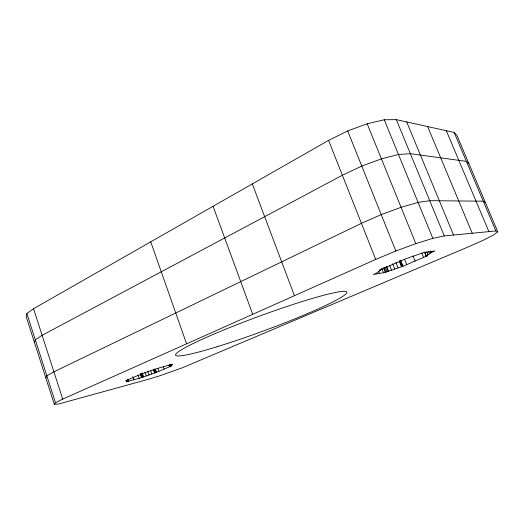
<?xml version="1.0" encoding="UTF-8"?>
<svg xmlns="http://www.w3.org/2000/svg" width="524" height="524" viewBox="0 0 524 524"><rect width="100%" height="100%" fill="white"/><g stroke="black" fill="none" stroke-linecap="round" stroke-linejoin="round"><path stroke-width="0.79" d="M26.868 313.555L26.2 316.712L54.319 404.364L58.649 404.004L148.528 379.232L158.864 376.088L182.326 367.789L469.275 246.477L483.351 240.202L493.208 235.145L497.8 231.85L456.921 135.362L454.17 132.461L396.321 119.636L384.243 119.773L367.173 123.769L347.681 130.941L328.568 140.399L33.529 308.715L26.868 313.555L55.511 402.74L54.319 404.364M34.473 342.5L35.298 339.788L42.11 335.301L342.375 175.245L361.783 166.088L381.42 158.864L398.469 154.488L410.364 153.689L466.412 161.385L468.928 163.704M45.837 377.928L46.872 375.832L53.907 371.837L361.436 223.335L381.243 214.611L401.076 207.308L418.1 202.402L429.739 200.685L483.266 201.19L485.447 202.696M169.429 364.73L169.959 366.256L170.903 365.47L170.379 365.189L172.52 364.265L165.276 366.191C154.593 369.066 144.12 372.839 133.941 377.162L125.812 380.706L127.954 380.123L127.312 380.817L128.164 380.974L127.64 379.428M426.064 255.922L431.462 252.476L434.907 250.989L423.962 252.489L405.013 259.039L379.428 270.188L381.092 269.912L376.579 273.07L373.324 274.484L385.337 272.388L402.969 266.264L427.486 255.712L426.064 255.922L424.532 252.142M55.511 402.74L62.71 399.111L375.728 259.413L395.843 251.009L415.827 243.653L432.831 238.348L444.267 235.918L495.868 230.96L497.8 231.85M128.164 380.974L126.133 381.858L141.519 377.653L156.473 372.381L171.905 365.739L169.959 366.256M454.17 132.461L495.868 230.96M446.317 130.718L488.892 231.628M427.623 126.579L472.235 233.226M406.69 121.935L453.542 235.027M396.321 119.636L444.267 235.918M384.243 119.773L432.831 238.348M430.846 250.976L431.462 252.476M430.145 251.625L430.754 253.118M428.691 251.684L429.601 253.911M426.798 251.821L428.029 254.854M424.754 252.116L426.287 255.889M421.761 252.889L423.589 257.389M367.173 123.769L415.827 243.653M412.997 255.823L415.106 261.037M404.652 259.459L406.735 264.64M400.84 260.959L402.969 266.264M400.611 260.998L402.74 266.303M399.792 260.317L402.229 266.389M347.681 130.941L395.843 251.009M399.635 261.286L401.712 266.474M399.399 261.319L401.482 266.513M395.967 262.583L398.044 267.777M392.64 263.762L394.716 268.956M389.751 265.576L391.533 270.037M386.751 266.539L388.533 271.006M386.254 266.755L388.029 271.222M385.153 267.233L386.928 271.701M384.059 267.712L385.834 272.172M383.561 267.928L385.337 272.388M381.727 268.229L383.502 272.709M328.568 140.399L375.728 259.413M378.524 271.157L379.422 273.423M252.313 183.898L294.436 295.693M213.072 206.286L252.706 314.315M150.742 241.846L186.577 343.829M170.077 364.272L170.608 365.804M169.73 364.645L170.261 366.178M168.931 365.267L169.462 366.787M163.344 366.813L164.123 369.086M157.816 368.346L158.851 371.359M155.445 369.374L156.473 372.381M155.137 369.459L156.165 372.466M154.2 368.883L155.49 372.643M153.781 369.82L154.816 372.833M153.473 369.898L154.508 372.911M150.748 370.9L151.783 373.92M147.735 371.136L149.019 374.902M144.971 372.086L146.262 375.865M142.246 373.003L143.537 376.782M141.932 373.14L143.216 376.92M141.238 373.442L142.528 377.214M140.55 373.743L141.834 377.516M140.236 373.881L141.519 377.653M138.133 375.263L139.161 378.295M132.886 376.671L133.921 379.73M128.066 379.645L128.59 381.184M33.529 308.715L62.71 399.111M217.159 346.705A91.261 7.65 -20.2 0 0 346.881 292.503A91.261 7.65 -20.2 0 0 219.569 331.718A91.261 7.65 -20.2 0 0 217.159 346.705"/></g></svg>
